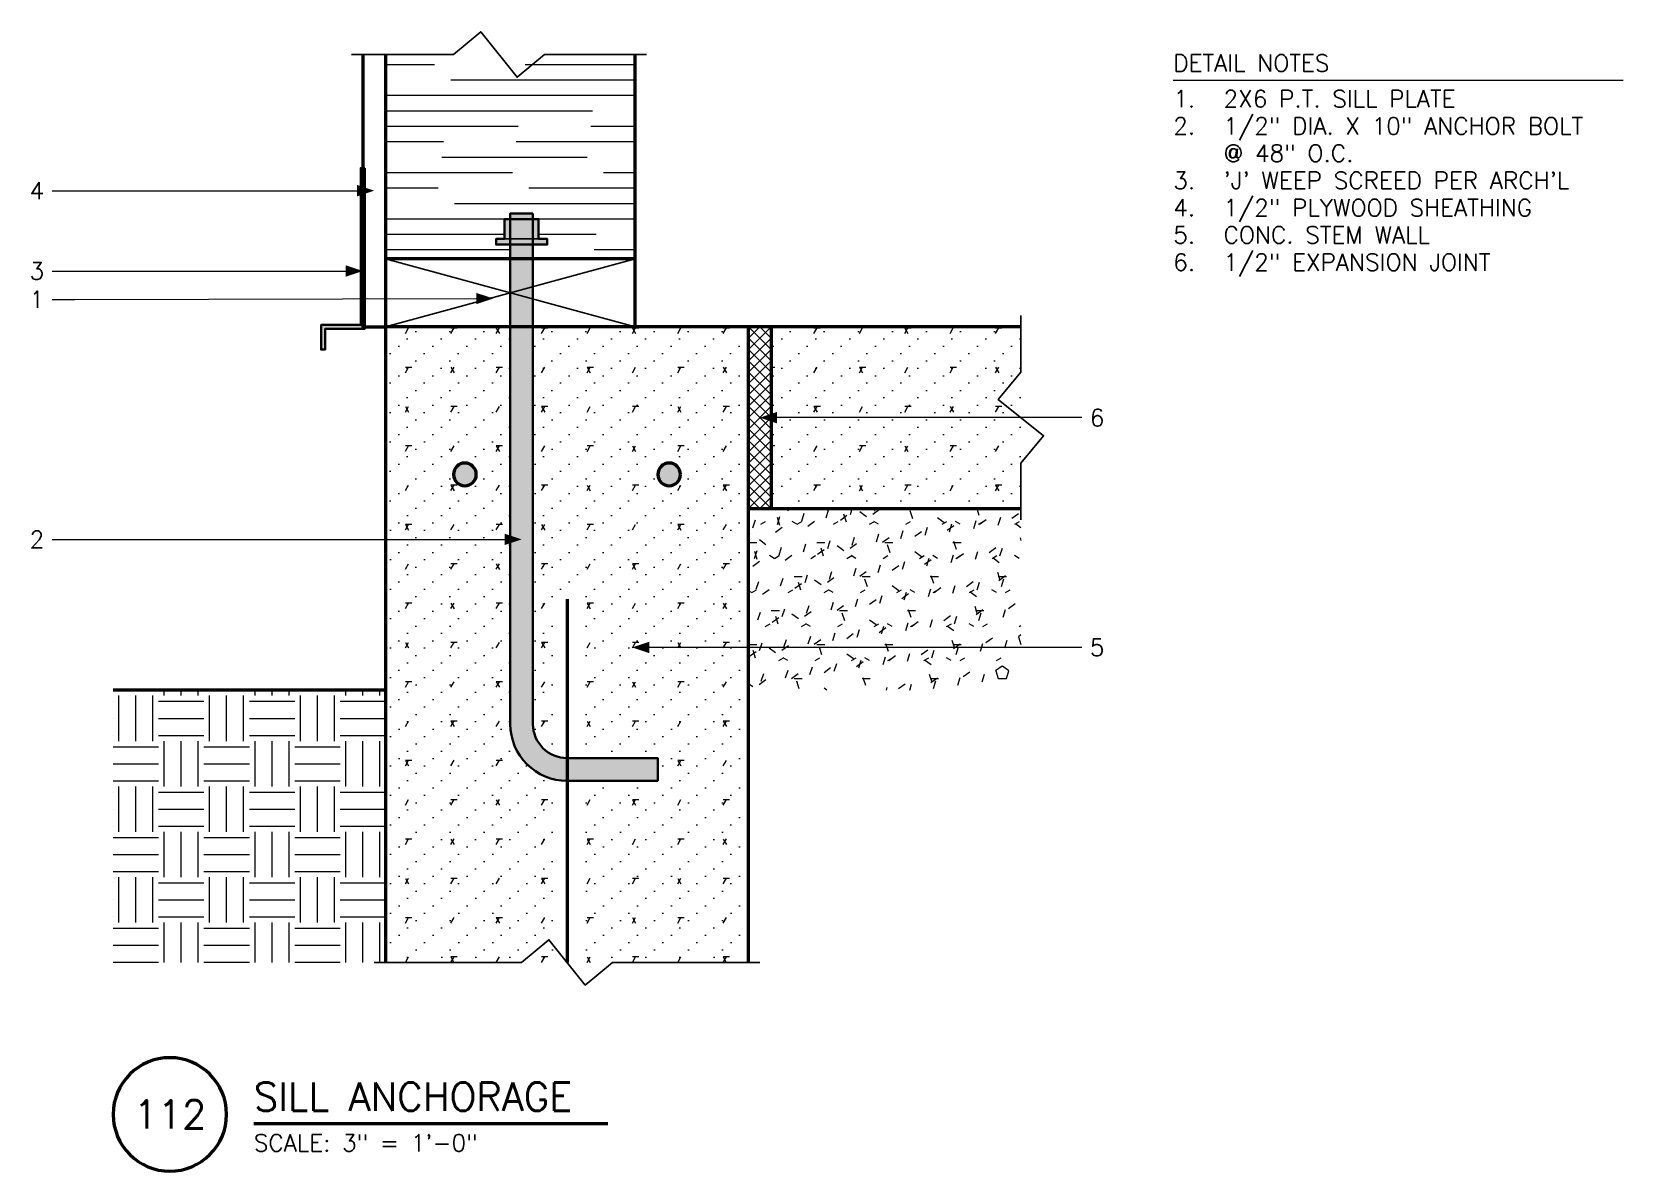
# Model space of a CAD drawing. Header units: inches. Extents: x -3.8 to 31.3, y 15.4 to 40.5.
import ezdxf
from ezdxf.enums import TextEntityAlignment as Align

# ---------------------------------------------------------------- set-up
doc = ezdxf.new("R2010")
doc.units = ezdxf.units.IN
doc.header["$MEASUREMENT"] = 0
for name, color, linetype, lineweight in [('S-ANNO-NOTE', 7, 'CONTINUOUS', 18), ('S-ANNO-TTLB', 7, 'CONTINUOUS', 50), ('S-DETL-BRKL', 7, 'CONTINUOUS', 25), ('S-DETL-BYND', 7, 'CONTINUOUS', 25), ('S-DETL-CUT', 7, 'CONTINUOUS', 50), ('S-DETL-PATT', 7, 'CONTINUOUS', 9), ('S-DETL-REBR', 7, 'CONTINUOUS', 50), ('S-DETL-STL', 7, 'CONTINUOUS', 35)]:
    doc.layers.add(name, color=color, linetype=linetype, lineweight=lineweight)
doc.styles.add('KERF', font='romans.shx')
pattern_1 = [(0, (0, 0), (0.3748, 0.3244), [0, -0.75]), (0, (0.188, 0.16), (0.3748, 0.3244), [0, -0.75]), (60, (0.44, 0.08), (1, 0.866), [0.14, -1.86]), (180, (0.58, 0.2), (1, 0.866), [0.14, -1.86]), (300, (0.44, 0.2), (1, 0.866), [0.14, -1.86])]

msp = doc.modelspace()

# ---------------------------------------------------------------- hatches: boundary and pattern name
at = {"layer": 'S-ANNO-NOTE', "lineweight": 50}
for points in [[(3.75, 37), (3.375, 37.125), (3.375, 36.875)], [(3.5, 35.230769), (3.125, 35.355769), (3.125, 35.105769)], [(6.375, 34.625), (5.99974, 34.749217), (6.000262, 34.499218)], [(12.25, 32), (12.625, 31.875), (12.625, 32.125)], [(7, 29.317751), (6.625, 29.442751), (6.625, 29.192751)], [(9.4375, 26.9375), (9.8125, 26.8125), (9.8125, 27.0625)]]:
    msp.add_hatch(color=256, dxfattribs=at).paths.add_polyline_path(points)
at = {"layer": 'S-DETL-PATT', "lineweight": 9}
h = msp.add_hatch(dxfattribs=at)
h.set_pattern_fill('KERF-GRAIN', color=256, angle=90, style=0)
h.set_pattern_definition([(0, (0, 0), (1.64, 0.34), [6.4, -1.6, 3.2, -2])])
h.paths.add_polyline_path([(4, 35.5), (6.75, 35.5), (6.75, 35.8125), (6.4375, 35.8125), (6.4375, 35.9375), (6.625, 35.9375), (6.625, 36.375), (6.75, 36.375), (6.75, 36.5), (7.25, 36.5), (7.25, 36.375), (7.375, 36.375), (7.375, 35.9375), (7.5625, 35.9375), (7.5625, 35.8125), (7.25, 35.8125), (7.25, 35.5), (9.5, 35.5), (9.5, 40), (4, 40)])
h = msp.add_hatch(dxfattribs=at)
h.set_pattern_fill('KERF-CONC', color=256, style=0)
h.set_pattern_definition(pattern_1)
h.paths.add_polyline_path([(6.75, 34), (4, 34), (4, 20), (7.75, 20), (7.75, 24.027816), (7.572475, 24.075384), (7.375, 24.167468), (7.196515, 24.292444), (7.042444, 24.446515), (6.917468, 24.625), (6.825384, 24.822475), (6.76899, 25.03294), (6.75, 25.25)])
h.paths.add_polyline_path([(5.98097, 30.845671), (6, 30.75), (5.98097, 30.654329), (5.926777, 30.573223), (5.845671, 30.51903), (5.75, 30.5), (5.654329, 30.51903), (5.573223, 30.573223), (5.51903, 30.654329), (5.5, 30.75), (5.51903, 30.845671), (5.573223, 30.926777), (5.654329, 30.98097), (5.75, 31), (5.845671, 30.98097), (5.926777, 30.926777)], flags=0)
h = msp.add_hatch(dxfattribs=at)
h.set_pattern_fill('KERF-CONC', color=256, style=0)
h.set_pattern_definition(pattern_1)
h.paths.add_polyline_path([(12, 20), (12, 34), (7.25, 34), (7.25, 25.25), (7.268804, 25.083109), (7.324273, 24.924587), (7.413626, 24.782383), (7.532383, 24.663626), (7.674587, 24.574273), (7.75, 24.547885), (7.75, 28), (8.25, 28), (8.25, 24.5), (10, 24.5), (10, 24), (8.25, 24), (8.25, 20)])
h.paths.add_polyline_path([(10.48097, 30.845671), (10.5, 30.75), (10.48097, 30.654329), (10.426777, 30.573223), (10.345671, 30.51903), (10.25, 30.5), (10.154329, 30.51903), (10.073223, 30.573223), (10.01903, 30.654329), (10, 30.75), (10.01903, 30.845671), (10.073223, 30.926777), (10.154329, 30.98097), (10.25, 31), (10.345671, 30.98097), (10.426777, 30.926777)], flags=0)
h = msp.add_hatch(dxfattribs=at)
h.set_pattern_fill('KERF-FILLER', color=256, style=0)
h.set_pattern_definition([(45, (0, 0), (0, 0.25), []), (135, (0, 0), (0, 0.25), [])])
h.paths.add_polyline_path([(12, 30), (12.5, 30), (12.5, 34), (12, 34)])
h = msp.add_hatch(dxfattribs=at)
h.set_pattern_fill('KERF-CONC', color=256, style=0)
h.set_pattern_definition(pattern_1)
h.paths.add_polyline_path([(12.5, 30), (18, 30), (18, 34), (12.5, 34)])
h = msp.add_hatch(dxfattribs=at)
h.set_pattern_fill('KERF-GRAVEL', color=256, style=0)
h.set_pattern_definition([(0, (0, 0), (0.5, 0.75), [0.18, -1.32]), (72, (0.18, 0), (0.5, 0.75), [0.18, -1.32]), (144, (0.236, 0.172), (0.5, 0.75), [0.18, -1.32]), (216, (0.088, 0.276), (0.5, 0.75), [0.18, -1.32]), (288, (-0.056, 0.172), (0.5, 0.75), [0.18, -1.32]), (30, (0.76, 0.4), (0.5, 0.75), [0.12, -1.38]), (150, (0.76, 0.4), (0.5, 0.75), [0.12, -1.38])])
h.paths.add_polyline_path([(12, 26), (18, 26), (18, 30), (12, 30)])
h = msp.add_hatch(dxfattribs=at)
h.set_pattern_fill('EARTH', color=256, angle=45, style=0)
h.set_pattern_definition([(0, (0, 0), (1, 1), [1, -1]), (0, (0, 0.375), (1, 1), [1, -1]), (0, (0, 0.75), (1, 1), [1, -1]), (90, (0.125, 0.875), (1, 1), [1, -1]), (90, (0.5, 0.875), (1, 1), [1, -1]), (90, (0.875, 0.875), (1, 1), [1, -1])])
h.paths.add_polyline_path([(4, 20), (4, 26), (-2, 26), (-2, 20)])
at = {"layer": 'S-DETL-REBR', "lineweight": 50}
for points in [[(6, 30.75, 1), (5.5, 30.75, 1)], [(10.5, 30.75, 1), (10, 30.75, 1)]]:
    msp.add_hatch(color=256, dxfattribs=at).paths.add_polyline_path(points)
at = {"layer": 'S-DETL-STL', "lineweight": 50}
for points in [[(3.544, 37.5), (3.544, 33.956), (2.669, 33.956), (2.669, 33.5), (2.581, 33.5), (2.581, 34.044), (3.456, 34.044), (3.456, 37.5)], [(7.25, 36.5), (7.25, 25.25, 0.414214), (8, 24.5), (10, 24.5), (10, 24), (8, 24, -0.414214), (6.75, 25.25), (6.75, 36.5)], [(6.625, 35.9375), (7.375, 35.9375), (7.375, 36.375), (6.625, 36.375)], [(6.4375, 35.8125), (7.5625, 35.8125), (7.5625, 35.9375), (6.4375, 35.9375)]]:
    msp.add_hatch(color=256, dxfattribs=at).paths.add_polyline_path(points)

# ---------------------------------------------------------------- linework, layer by layer
at = {"layer": 'S-ANNO-NOTE', "lineweight": 18}
for points in [[(21.357143, 39.4375), (31.267857, 39.4375)], [(-3.34, 37), (-2.84, 37), (3.375, 37)], [(-3.34, 35.230769), (-2.84, 35.230769), (3.125, 35.230769)], [(-3.34, 34.605769), (-2.84, 34.605769), (6.000001, 34.624217)], [(19.34, 32), (18.84, 32), (12.625, 32)], [(-3.34, 29.317751), (-2.84, 29.317751), (6.625, 29.317751)], [(19.34, 26.9375), (18.84, 26.9375), (9.8125, 26.9375)]]:
    msp.add_lwpolyline(points, dxfattribs=at)
at = {"layer": 'S-ANNO-TTLB', "lineweight": 50}
msp.add_lwpolyline([(-2, 16.65, 1), (0.5, 16.65, 1)], format="xyb", close=True, dxfattribs=at)
msp.add_lwpolyline([(1.1, 16.45), (8.897619, 16.45)], dxfattribs=at)
at = {"layer": 'S-DETL-BRKL', "lineweight": 25}
for points in [[(3.25, 40), (5.5, 40), (6.1, 40.5), (6.9, 39.5), (7.5, 40), (9.75, 40)], [(18, 29.75), (18, 31), (18.5, 31.6), (17.5, 32.4), (18, 33), (18, 34.25)], [(3.75, 20), (7, 20), (7.6, 20.5), (8.4, 19.5), (9, 20), (12.25, 20)]]:
    msp.add_lwpolyline(points, dxfattribs=at)
at = {"layer": 'S-DETL-BYND', "lineweight": 25}
for points in [[(7.375, 35.9375), (6.625, 35.9375)], [(4, 34), (9.5, 35.5)], [(9.5, 34), (4, 35.5)]]:
    msp.add_lwpolyline(points, dxfattribs=at)
at = {"layer": 'S-DETL-CUT', "lineweight": 50}
for points in [[(3.5, 40), (3.5, 34), (4, 34)], [(4, 40), (4, 35.5)], [(9.5, 35.5), (9.5, 40)], [(9.5, 34), (9.5, 35.5), (4, 35.5), (4, 34)], [(12, 20), (12, 34), (4, 34), (4, 20)], [(12.5, 34), (12, 34)], [(18, 34), (12.5, 34), (12.5, 30), (18, 30)], [(12, 30), (12.5, 30)], [(4, 26), (-2, 26)]]:
    msp.add_lwpolyline(points, dxfattribs=at)
at = {"layer": 'S-DETL-REBR', "lineweight": 50}
for points in [[(6, 30.75, 1), (5.5, 30.75, 1)], [(10.5, 30.75, 1), (10, 30.75, 1)]]:
    msp.add_lwpolyline(points, format="xyb", close=True, dxfattribs=at)
msp.add_lwpolyline([(8, 28), (8, 20)], dxfattribs=at)
at = {"layer": 'S-DETL-STL', "lineweight": 35}
for points in [[(3.544, 37.5), (3.544, 33.956), (2.669, 33.956), (2.669, 33.5), (2.581, 33.5), (2.581, 34.044), (3.456, 34.044), (3.456, 37.5)], [(6.625, 35.9375), (6.4375, 35.9375), (6.4375, 35.8125), (7.5625, 35.8125), (7.5625, 35.9375), (7.375, 35.9375), (7.375, 36.375), (6.625, 36.375)]]:
    msp.add_lwpolyline(points, close=True, dxfattribs=at)
msp.add_lwpolyline([(7.25, 36.5), (7.25, 25.25, 0.414214), (8, 24.5), (10, 24.5), (10, 24), (8, 24, -0.414214), (6.75, 25.25), (6.75, 36.5)], format="xyb", close=True, dxfattribs=at)

# ---------------------------------------------------------------- texts
at = {"layer": 'S-ANNO-NOTE', "lineweight": 18, "style": 'KERF'}
for s, p in [('DETAIL NOTES', (21.357143, 39.625)), ('1.', (21.357143, 38.8375)), ('2X6 P.T. SILL PLATE', (22.464286, 38.8375)), ('2.', (21.357143, 38.2375)), ('1/2" DIA. X 10" ANCHOR BOLT', (22.464286, 38.2375)), ('@ 48" O.C.', (22.464286, 37.6375)), ('3.', (21.357143, 37.0375)), ("'J' WEEP SCREED PER ARCH'L", (22.464286, 37.0375)), ('4.', (21.357143, 36.4375)), ('1/2" PLYWOOD SHEATHING', (22.464286, 36.4375)), ('5.', (21.357143, 35.8375)), ('CONC. STEM WALL', (22.464286, 35.8375)), ('6.', (21.357143, 35.2375)), ('1/2" EXPANSION JOINT', (22.464286, 35.2375))]:
    msp.add_text(s, height=0.375, dxfattribs=at).set_placement(p)
for s, p in [('4', (-3.678571, 37)), ('3', (-3.678571, 35.230769)), ('1', (-3.678571, 34.605769)), ('6', (19.678571, 32)), ('2', (-3.678571, 29.317751)), ('5', (19.678571, 26.9375))]:
    msp.add_text(s, height=0.375, dxfattribs=at).set_placement(p, align=Align.MIDDLE_CENTER)
at = {"layer": 'S-ANNO-TTLB', "lineweight": 50, "style": 'KERF'}
msp.add_text('SILL ANCHORAGE', height=0.625, dxfattribs=at).set_placement((1.1, 16.73))
msp.add_text('112', height=0.625, dxfattribs=at).set_placement((-0.75, 16.65), align=Align.MIDDLE_CENTER)
at = {"layer": 'S-ANNO-TTLB', "lineweight": 18, "style": 'KERF'}
msp.add_text('SCALE: 3" = 1\'-0"', height=0.375, dxfattribs=at).set_placement((1.1, 15.835))

doc.saveas('drawing.dxf')
